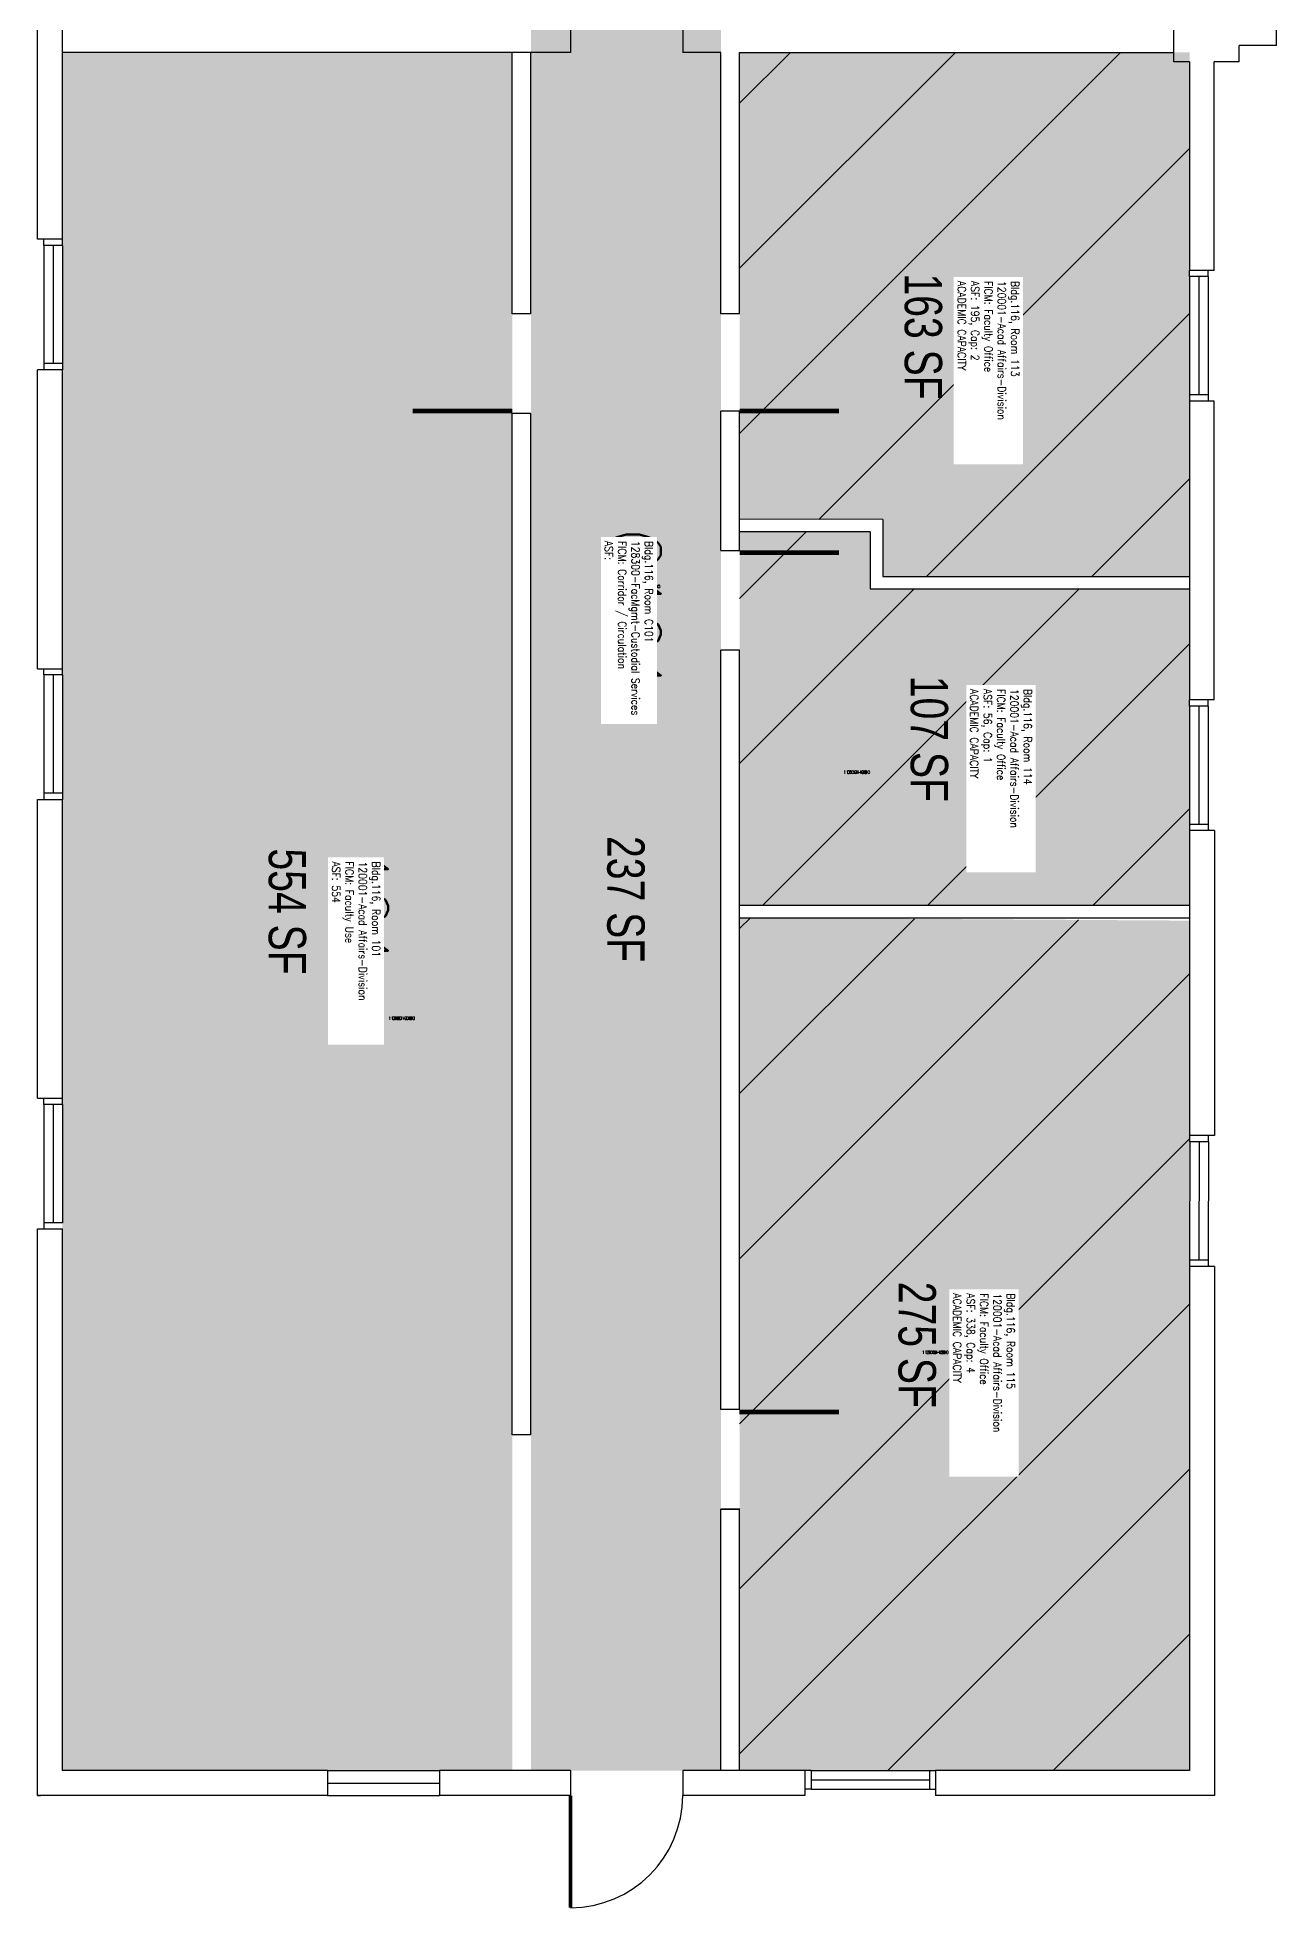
# Model space of a CAD drawing. Header units: inches. Extents: x 0 to 398, y -37 to 1457.
# Drawn here: x 0 to 398, y -37 to 565 of the extents above; entities that cross this region are included whole.
import ezdxf
from ezdxf.enums import TextEntityAlignment as Align

# ---------------------------------------------------------------- set-up
doc = ezdxf.new("R2010")
doc.units = ezdxf.units.IN
doc.header["$LTSCALE"] = 50
doc.header["$MEASUREMENT"] = 0
for name, color, linetype in [('A-DOOR', 2, 'CONTINUOUS'), ('A-GLAZ', 1, 'CONTINUOUS'), ('A-GLAZ-SILL', 2, 'CONTINUOUS'), ('A-IDEN-RNUM', 7, 'CONTINUOUS'), ('A-IDEN-SNUM', 4, 'CONTINUOUS'), ('A-IDEN-VNUM', 4, 'CONTINUOUS'), ('A-WALL', 5, 'CONTINUOUS'), ('AREA-TEXT', 3, 'CONTINUOUS'), ('Rooms-Capacity', 4, 'CONTINUOUS'), ('Rooms-Category-Color', 7, 'CONTINUOUS'), ('Rooms-College-Color', 7, 'CONTINUOUS'), ('Rooms-Department-Color', 7, 'CONTINUOUS'), ('Rooms-Division-Color', 7, 'CONTINUOUS'), ('Rooms-Information', 7, 'CONTINUOUS')]:
    doc.layers.add(name, color=color, linetype=linetype)
doc.styles.add('AREA', font='arial.ttf', dxfattribs={"width": 0.75, "height": 24})
doc.styles.add('ROOMSNUMBER', font='txt.shx', dxfattribs={"height": 0.08333})
doc.styles.add('ROOMVNUMBER', font='simplex.shx', dxfattribs={"width": 0.85})

msp = doc.modelspace()

# ---------------------------------------------------------------- hatches: boundary and pattern name
at = {"layer": 'Rooms-Capacity'}
h = msp.add_hatch(dxfattribs=at)
h.set_pattern_fill('ANSI31', color=256, scale=300, style=0)
h.paths.add_polyline_path([(370.07, 560.04), (225.54, 560.05), (225.54, 440.07), (225.54, 410.05), (271.52, 410.04), (271.43, 391.69), (370.07, 391.69)])
h = msp.add_hatch(dxfattribs=at)
h.set_pattern_fill('ANSI31', color=256, scale=300, style=0)
h.paths.add_polyline_path([(370.07, 387.69), (267.52, 387.69), (267.52, 406.04), (225.54, 406.05), (225.54, 392.01), (225.51, 286.05), (370.07, 286.04)])
h = msp.add_hatch(dxfattribs=at)
h.set_pattern_fill('ANSI31', color=256, scale=300, style=0)
h.paths.add_polyline_path([(370.07, 281.12), (225.54, 282.05), (225.54, 81.51), (225.54, 8.04), (370.07, 8.04)])
at = {"layer": 'Rooms-Category-Color', "true_color": 0xadadad}
msp.add_hatch(color=253, dxfattribs=at).paths.add_polyline_path([(219.54, 440.07), (219.54, 568.05), (171.54, 568.05), (158.53, 568.05), (158.52, 444.05), (158.52, 368.05), (158.52, 8.04), (219.54, 8.04), (219.54, 81.51), (219.54, 392.01)])
at = {"layer": 'Rooms-Category-Color', "true_color": 0xfbafa2}
msp.add_hatch(color=21, dxfattribs=at).paths.add_polyline_path([(152.52, 368.05), (152.52, 560.05), (83.27, 560.05), (8.04, 560.06), (8.04, 8.04), (129.14, 8.04), (152.52, 8.04)])
at = {"layer": 'Rooms-Category-Color', "true_color": 0xfa9ba3}
for points in [[(370.07, 560.04), (225.54, 560.05), (225.54, 440.07), (225.54, 410.05), (271.52, 410.04), (271.43, 391.69), (370.07, 391.69)], [(370.07, 387.69), (267.52, 387.69), (267.52, 406.04), (225.54, 406.05), (225.54, 392.01), (225.51, 286.05), (370.07, 286.04)], [(370.07, 281.12), (225.54, 282.05), (225.54, 81.51), (225.54, 8.04), (370.07, 8.04)]]:
    msp.add_hatch(color=241, dxfattribs=at).paths.add_polyline_path(points)
at = {"layer": 'Rooms-College-Color', "true_color": 0xadadad}
msp.add_hatch(color=253, dxfattribs=at).paths.add_polyline_path([(219.54, 440.07), (219.54, 568.05), (171.54, 568.05), (158.53, 568.05), (158.52, 444.05), (158.52, 368.05), (158.52, 8.04), (219.54, 8.04), (219.54, 81.51), (219.54, 392.01)])
at = {"layer": 'Rooms-College-Color', "true_color": 0xb2d6e9}
for points in [[(152.52, 368.05), (152.52, 560.05), (83.27, 560.05), (8.04, 560.06), (8.04, 8.04), (129.14, 8.04), (152.52, 8.04)], [(370.07, 560.04), (225.54, 560.05), (225.54, 440.07), (225.54, 410.05), (271.52, 410.04), (271.43, 391.69), (370.07, 391.69)], [(370.07, 387.69), (267.52, 387.69), (267.52, 406.04), (225.54, 406.05), (225.54, 392.01), (225.51, 286.05), (370.07, 286.04)], [(370.07, 281.12), (225.54, 282.05), (225.54, 81.51), (225.54, 8.04), (370.07, 8.04)]]:
    msp.add_hatch(color=254, dxfattribs=at).paths.add_polyline_path(points)
at = {"layer": 'Rooms-Department-Color', "true_color": 0xacacac}
msp.add_hatch(color=253, dxfattribs=at).paths.add_polyline_path([(219.54, 440.07), (219.54, 568.05), (171.54, 568.05), (158.53, 568.05), (158.52, 444.05), (158.52, 368.05), (158.52, 8.04), (219.54, 8.04), (219.54, 81.51), (219.54, 392.01)])
at = {"layer": 'Rooms-Department-Color', "true_color": 0x62f98f}
for points in [[(152.52, 368.05), (152.52, 560.05), (83.27, 560.05), (8.04, 560.06), (8.04, 8.04), (129.14, 8.04), (152.52, 8.04)], [(370.07, 560.04), (225.54, 560.05), (225.54, 440.07), (225.54, 410.05), (271.52, 410.04), (271.43, 391.69), (370.07, 391.69)], [(370.07, 387.69), (267.52, 387.69), (267.52, 406.04), (225.54, 406.05), (225.54, 392.01), (225.51, 286.05), (370.07, 286.04)], [(370.07, 281.12), (225.54, 282.05), (225.54, 81.51), (225.54, 8.04), (370.07, 8.04)]]:
    msp.add_hatch(color=91, dxfattribs=at).paths.add_polyline_path(points)
at = {"layer": 'Rooms-Division-Color', "true_color": 0xadadad}
msp.add_hatch(color=253, dxfattribs=at).paths.add_polyline_path([(219.54, 440.07), (219.54, 568.05), (171.54, 568.05), (158.53, 568.05), (158.52, 444.05), (158.52, 368.05), (158.52, 8.04), (219.54, 8.04), (219.54, 81.51), (219.54, 392.01)])
at = {"layer": 'Rooms-Division-Color', "true_color": 0x62f98f}
for points in [[(152.52, 368.05), (152.52, 560.05), (83.27, 560.05), (8.04, 560.06), (8.04, 8.04), (129.14, 8.04), (152.52, 8.04)], [(370.07, 560.04), (225.54, 560.05), (225.54, 440.07), (225.54, 410.05), (271.52, 410.04), (271.43, 391.69), (370.07, 391.69)], [(370.07, 387.69), (267.52, 387.69), (267.52, 406.04), (225.54, 406.05), (225.54, 392.01), (225.51, 286.05), (370.07, 286.04)], [(370.07, 281.12), (225.54, 282.05), (225.54, 81.51), (225.54, 8.04), (370.07, 8.04)]]:
    msp.add_hatch(color=91, dxfattribs=at).paths.add_polyline_path(points)

# ---------------------------------------------------------------- linework, layer by layer
at = {"layer": 'A-DOOR'}
for points in [[(152.52, 444.8, 1.5, 1.5, 0), (120.52, 444.8, 0, 0, 0), (120.52, 444.05, 0, 0, -0.414214), (152.52, 476.05, 0, 0, -0.414214)], [(225.52, 444.8, 1.5, 1.5, 0), (257.52, 444.8, 0, 0, 0), (257.52, 444.05, 0, 0, 0.414214), (225.52, 476.05, 0, 0, 0.414214)], [(225.52, 399.3, 1.5, 1.5, 0), (257.52, 399.3, 0, 0, 0), (257.52, 400.05, 0, 0, -0.414214), (225.52, 368.05, 0, 0, -0.414214)], [(225.51, 123.3, 1.5, 1.5, 0), (257.51, 123.3, 0, 0, 0), (257.51, 124.05, 0, 0, -0.414214), (225.5, 92.05, 0, 0, -0.414214)]]:
    msp.add_lwpolyline(points, format="xyseb", dxfattribs=at)
at = {"layer": 'A-DOOR', "const_width": 1.2}
msp.add_lwpolyline([(171.26, 0), (171.26, -36)], dxfattribs=at)
at = {"layer": 'A-DOOR'}
msp.add_arc((171.26, 0), 36, 270, 360, dxfattribs=at)
at = {"layer": 'A-GLAZ'}
for p, q in [((5.02, 498.06), (5.02, 460.06)), ((373.02, 488.04), (373.02, 450.04)), ((5.02, 360.06), (5.01, 322.06)), ((373.02, 350.04), (373.01, 312.04)), ((5.01, 222.06), (5.01, 184.06)), ((373.12, 210.04), (373.11, 172.04)), ((93.14, 4.02), (129.14, 4.02)), ((248.5, 5.05), (286.5, 5.04))]:
    msp.add_line(p, q, dxfattribs=at)
at = {"layer": 'A-GLAZ-SILL'}
for p, q in [((2.02, 498.06), (2.02, 500.06)), ((8.02, 498.06), (8.02, 500.06)), ((8.02, 498.06), (2.02, 498.06)), ((2.02, 498.06), (2.02, 460.06)), ((8.02, 498.06), (8.02, 460.06)), ((376.02, 488.04), (370.02, 488.04)), ((370.02, 488.04), (370.02, 450.04)), ((370.04, 488.04), (370.04, 490.04)), ((376.02, 488.04), (376.02, 450.04)), ((376.04, 488.04), (376.04, 490.04)), ((8.02, 460.06), (2.02, 460.06)), ((2.02, 460.06), (2.02, 458.06)), ((8.02, 460.06), (8.02, 458.06)), ((376.02, 450.04), (370.02, 450.04)), ((370.03, 450.04), (370.03, 448.04)), ((376.03, 450.04), (376.03, 448.04)), ((2.02, 360.06), (2.02, 362.06)), ((8.02, 360.06), (8.02, 362.06)), ((2.02, 360.06), (2.01, 322.06)), ((8.02, 360.06), (2.02, 360.06)), ((8.02, 360.06), (8.01, 322.06)), ((370.02, 350.04), (370.01, 312.04)), ((370.02, 350.04), (370.02, 352.04)), ((376.02, 350.04), (370.02, 350.04)), ((376.02, 350.04), (376.01, 312.04)), ((376.02, 350.04), (376.02, 352.04)), ((8.01, 322.06), (2.01, 322.06)), ((2.01, 322.06), (2.01, 320.06)), ((8.01, 322.06), (8.01, 320.06)), ((376.01, 312.04), (370.01, 312.04)), ((370.01, 312.04), (370.01, 310.04)), ((376.01, 312.04), (376.01, 310.04)), ((2.01, 222.06), (2.01, 224.06)), ((8.01, 222.06), (8.01, 224.06)), ((8.01, 222.06), (2.01, 222.06)), ((2.01, 222.06), (2.01, 184.06)), ((8.01, 222.06), (8.01, 184.06)), ((370.12, 210.04), (370.12, 212.04)), ((378.11, 212.04), (372.11, 212.04)), ((376.12, 210.04), (376.12, 212.04)), ((370.12, 210.04), (370.11, 172.04)), ((376.12, 210.04), (370.12, 210.04)), ((376.12, 210.04), (376.11, 172.04)), ((8.01, 184.06), (2.01, 184.06)), ((2.01, 184.06), (2.01, 182.06)), ((376.11, 172.04), (370.11, 172.04)), ((370.11, 172.04), (370.11, 170.04)), ((376.11, 172.04), (376.11, 170.04)), ((93.14, 8.04), (129.14, 8.04)), ((248.5, 8.05), (246.5, 8.05)), ((248.5, 8.05), (248.5, 2.05)), ((248.5, 8.05), (286.5, 8.04)), ((286.5, 8.04), (286.5, 2.04)), ((286.5, 8.04), (288.5, 8.04)), ((248.5, 2.05), (246.5, 2.05)), ((248.5, 2.05), (286.5, 2.04)), ((286.5, 2.04), (288.5, 2.04)), ((93.14, 0), (129.14, 0))]:
    msp.add_line(p, q, dxfattribs=at)
at = {"layer": 'A-WALL'}
for p, q in [((365.02, 557.04), (365.03, 598.54)), ((398.02, 562.29), (398.03, 593.29)), ((0, 500.06), (0, 577.06)), ((8.04, 500.06), (8.04, 577.06)), ((171.26, 568.05), (171.27, 560.04)), ((207.26, 568.05), (207.27, 560.04)), ((171.27, 560.04), (8.02, 560.06)), ((152.52, 476.05), (152.52, 560.05)), ((158.52, 476.05), (158.52, 560.05)), ((219.54, 560.05), (207.27, 560.04)), ((219.54, 476.07), (219.54, 560.05)), ((225.54, 476.07), (225.54, 560.05)), ((225.54, 560.05), (365.02, 560.04)), ((398.02, 562.29), (386.02, 562.29)), ((386.02, 557.04), (386.02, 562.29)), ((370.02, 557.04), (365.02, 557.04)), ((370.07, 557.04), (370.07, 490.04)), ((386.02, 557.04), (378.02, 557.04)), ((378.02, 490.04), (378.02, 557.04)), ((8.02, 500.06), (0.02, 500.06)), ((378.04, 490.04), (370.04, 490.04)), ((378.02, 490.04), (370.07, 490.04)), ((158.52, 476.05), (152.52, 476.05)), ((225.54, 476.07), (219.54, 476.07)), ((0, 362.06), (0, 458.06)), ((8.02, 458.06), (0.02, 458.06)), ((8.04, 362.06), (8.04, 458.06)), ((378.02, 448.04), (370.02, 448.04)), ((378.03, 448.04), (370.03, 448.04)), ((370.07, 448.04), (370.07, 352.04)), ((378.02, 352.04), (378.02, 448.04)), ((152.52, 115.97), (152.52, 444.05)), ((158.52, 444.05), (152.52, 444.05)), ((158.52, 115.97), (158.52, 444.05)), ((225.54, 444.8), (219.52, 444.8)), ((219.54, 440.07), (219.54, 444.8)), ((219.54, 400.05), (219.54, 440.07)), ((225.54, 400.05), (225.54, 444.8)), ((271.52, 410.04), (225.52, 410.05)), ((271.52, 410.04), (271.52, 391.69)), ((267.52, 406.04), (225.52, 406.05)), ((267.52, 406.04), (267.52, 387.69)), ((219.52, 400.05), (225.52, 400.05)), ((271.52, 391.69), (370.07, 391.69)), ((267.52, 387.69), (370.07, 387.69)), ((225.52, 368.05), (219.52, 368.05)), ((219.54, 124.05), (219.54, 368.05)), ((225.54, 124.05), (225.54, 368.05)), ((0.02, 362.06), (8.02, 362.06)), ((378.02, 352.04), (370.02, 352.04)), ((0, 224.06), (0, 320.06)), ((0.01, 320.06), (8.01, 320.06)), ((8.04, 224.06), (8.04, 320.06)), ((378.11, 310.04), (370.01, 310.04)), ((370.07, 312.04), (370.07, 212.04)), ((378.11, 310.04), (378.11, 212.04)), ((225.51, 286.05), (370.01, 286.04)), ((225.51, 282.05), (370.01, 282.04)), ((0.01, 224.06), (8.04, 224.06)), ((378.12, 212.04), (370.12, 212.04)), ((0, 0), (0, 182.06)), ((0.01, 182.06), (8.04, 182.06)), ((8.04, 8.04), (8.04, 182.06)), ((370.07, 170.04), (370.07, 8.04)), ((378.11, 170.04), (370.07, 170.04)), ((378.11, 170.04), (378.11, 0)), ((225.54, 124.05), (219.54, 124.05)), ((158.52, 115.97), (152.52, 115.97)), ((219.54, 8.04), (219.54, 92.05)), ((219.54, 92.05), (225.54, 92.05)), ((225.57, 92.05), (219.57, 92.05)), ((225.54, 8.04), (225.54, 92.05)), ((93.14, 8.04), (8.04, 8.04)), ((93.14, 8.04), (93.14, 0)), ((129.14, 8.04), (129.14, 0)), ((171.26, 8.04), (129.14, 8.04)), ((171.26, 8.04), (171.26, 0)), ((246.5, 8.04), (207.26, 8.04)), ((207.26, 8.04), (207.26, 0)), ((246.5, 8.04), (246.5, 0)), ((248.5, 8.05), (248.5, 2.05)), ((286.5, 8.05), (286.5, 2.04)), ((370.07, 8.04), (288.5, 8.04)), ((288.5, 8.04), (288.5, 0)), ((0, 0), (1, 0)), ((0, 0), (1, 0)), ((93.14, 0), (0, 0)), ((171.26, 0), (129.14, 0)), ((246.5, 0), (207.26, 0)), ((378.11, 0), (288.5, 0))]:
    msp.add_line(p, q, dxfattribs=at)

# ---------------------------------------------------------------- texts
at = {"layer": 'A-IDEN-RNUM', "style": 'ROOMSNUMBER'}
for s, p in [('0113-00', (308.59, 469.88)), ('C101-00', (195.74, 388.49)), ('0114-00', (263.21, 328.82)), ('0101-00', (116.99, 249.76)), ('0115-00', (288.42, 142.43))]:
    msp.add_text(s, height=1, dxfattribs=at).set_placement(p, align=Align.MIDDLE)
at = {"layer": 'A-IDEN-SNUM', "style": 'ROOMSNUMBER'}
for s, p in [('1160011300', (308.59, 469.88)), ('1160C10100', (195.74, 388.49)), ('1160011400', (263.21, 328.82)), ('1160010100', (116.99, 249.76)), ('1160011500', (288.42, 142.43))]:
    msp.add_text(s, height=1, dxfattribs=at).set_placement(p, align=Align.MIDDLE)
at = {"layer": 'A-IDEN-VNUM', "style": 'ROOMVNUMBER', "width": 0.85}
for s, p in [('113', (304.61, 469.88)), ('C101', (191.29, 380.54)), ('114', (308.66, 338.42)), ('101', (103.65, 285.19)), ('115', (303.2, 144.61))]:
    msp.add_text(s, height=18, rotation=270, dxfattribs=at).set_placement(p, align=Align.MIDDLE)
at = {"layer": 'AREA-TEXT', "style": 'AREA', "width": 0.75}
for s, p in [('163 SF', (284.58, 468.78)), ('107 SF', (286.51, 339.51)), ('237 SF', (189.03, 288.04)), ('554 SF', (80.28, 284.05)), ('275 SF', (282.6, 144.84))]:
    msp.add_text(s, height=12, rotation=270, dxfattribs=at).set_placement(p, align=Align.MIDDLE_CENTER)

# ---------------------------------------------------------------- next in the draw order: texts
at = {"layer": 'Rooms-Information', "width": 57.6, "attachment_point": 7, "rotation": 270, "style": 'ROOMVNUMBER', "bg_fill": 3, "box_fill_scale": 1.5, "bg_fill_color": 256, "bg_fill_true_color": 13158600, "bg_fill_transparency": 0}
for s, insert, char_height in [('Bldg.116, Room 113^M^J120001-Acad Affairs-Division^M^JFICM: Faculty Office^M^JASF: 195, Cap: 2^M^JACADEMIC CAPACITY', (295.61, 486.64), 2.57143), ('Bldg.116, Room C101^M^J128300-FacMgmt-Custodial Services^M^JFICM: Corridor / Circulation^M^JASF: ', (182.29, 403.13), 2.5714), ('Bldg.116, Room 114^M^J120001-Acad Affairs-Division^M^JFICM: Faculty Office^M^JASF: 56, Cap: 1^M^JACADEMIC CAPACITY', (299.66, 355.55), 2.57143), ('Bldg.116, Room 101^M^J120001-Acad Affairs-Division^M^JFICM: Faculty Use^M^JASF: 554', (94.65, 300.12), 2.5714), ('Bldg.116, Room 115^M^J120001-Acad Affairs-Division^M^JFICM: Faculty Office^M^JASF: 338, Cap: 4^M^JACADEMIC CAPACITY', (294.2, 161.37), 2.57143)]:
    msp.add_mtext(s, dxfattribs=dict(at, insert=insert, char_height=char_height))

doc.saveas('drawing.dxf')
